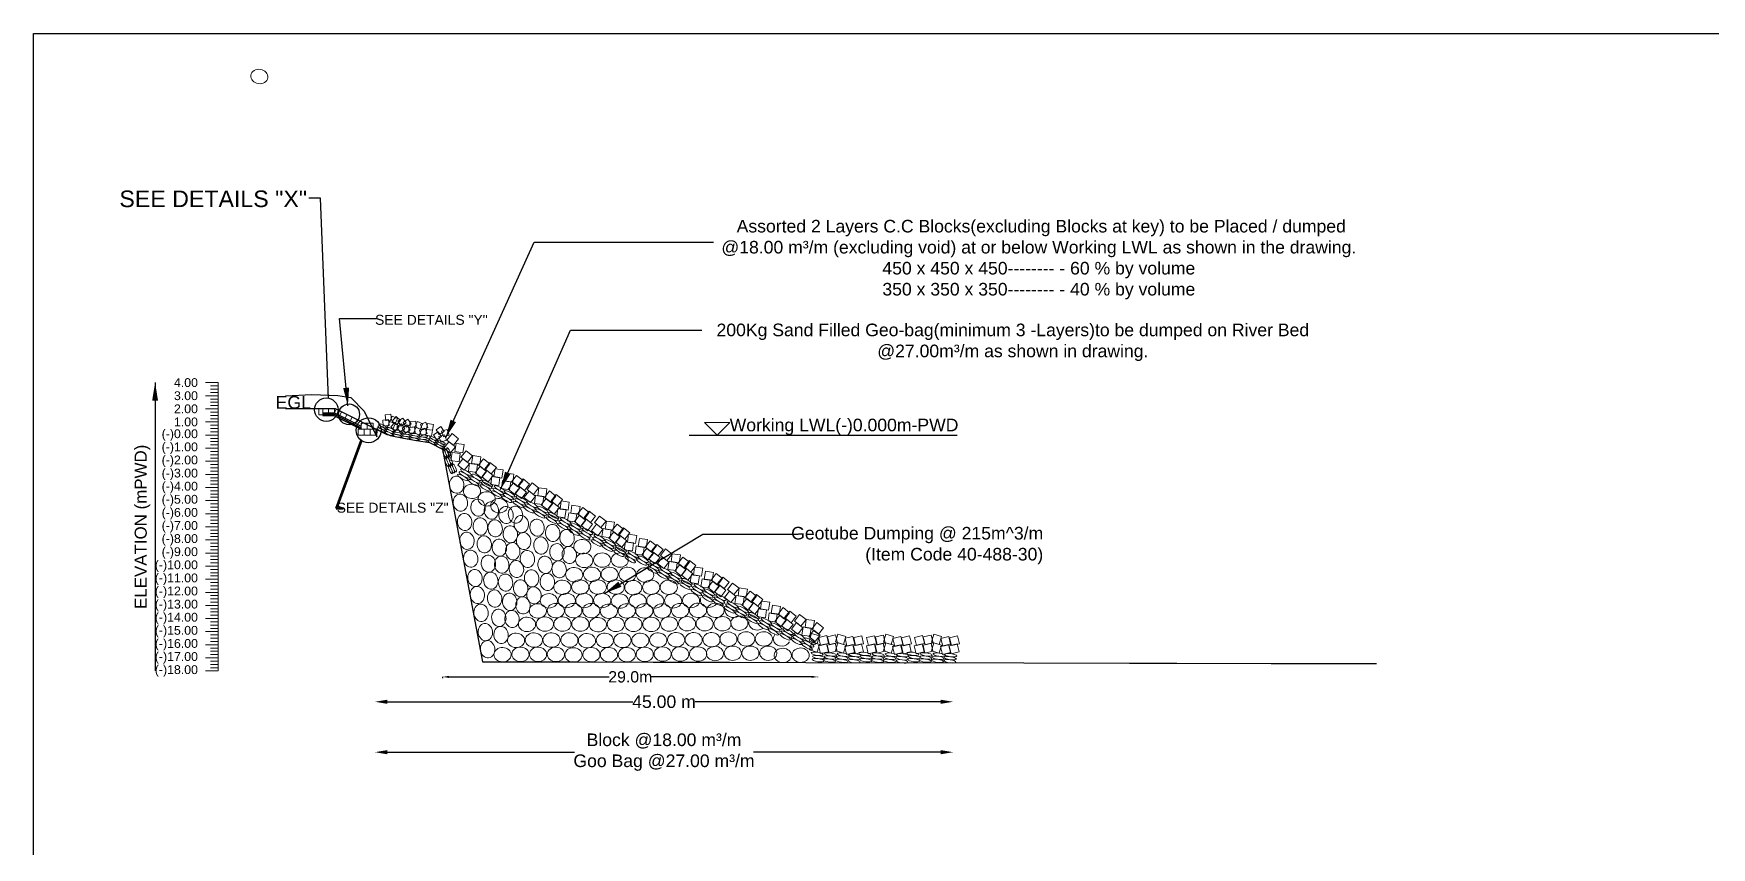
# Model space of a CAD drawing. Header units: inches. Extents: x 89000 to 1304432, y -10828 to 220529.
# Drawn here: x 284931 to 291591, y -6532 to -3303 of the extents above; entities that cross this region are included whole.
import ezdxf

# ---------------------------------------------------------------- set-up
doc = ezdxf.new("R2010")
doc.units = ezdxf.units.IN
doc.header["$LTSCALE"] = 7
doc.header["$MEASUREMENT"] = 0
for name, color, linetype, lineweight in [('Cross Section Labels', 7, 'Continuous', 9), ('Existing_Bed_Level for Xsection', 7, 'Continuous', 25), ('Long Section Labels', 7, 'Continuous', 9)]:
    doc.layers.add(name, color=color, linetype=linetype, lineweight=lineweight)
doc.styles.get("Standard").update_dxf_attribs({"font": 'arial.ttf'})
doc.dimstyles.new('Appron Lebeling Style', dxfattribs={"dimtxt": 50, "dimasz": 50, "dimexe": 0.18, "dimexo": 0.0625, "dimgap": 0.09, "dimtad": 0, "dimtih": 1, "dimtoh": 1, "dimdec": 4, "dimzin": 0, "dimdsep": 46, "dimtxsty": 'Standard', "dimcen": 0.09, "dimse1": 1, "dimse2": 1, "dimadec": 0, "dimazin": 0, "dimtfac": 1, "dimtdec": 4, "dimtofl": 0, "dimtmove": 0, "dimatfit": 3, "dimfxl": 1, "dimtolj": 1, "dimtzin": 0, "dimarcsym": 0})
doc.dimstyles.get("Standard").update_dxf_attribs({"dimtxt": 0.18, "dimasz": 0.18, "dimexe": 0.18, "dimexo": 0.0625, "dimgap": 0.09, "dimtad": 0, "dimtih": 1, "dimtoh": 1, "dimdec": 4, "dimzin": 0, "dimdsep": 46, "dimtxsty": 'Standard', "dimcen": 0.09, "dimadec": 0, "dimazin": 0, "dimtfac": 1, "dimtdec": 4, "dimtofl": 0, "dimtmove": 0, "dimatfit": 3, "dimfxl": 1, "dimtolj": 1, "dimtzin": 0, "dimarcsym": 0})

# ---------------------------------------------------------------- blocks, each defined once
blk = doc.blocks.new('*D70')
at = {"layer": 'Cross Section Labels', "color": 0, "lineweight": -2, "transparency": 16777216}
for p, q in [((286335.7, -5953.9), (287309.7, -5953.9)), ((288531, -5953.9), (287556.9, -5953.9))]:
    blk.add_line(p, q, dxfattribs=at)
at = {"layer": 'Cross Section Labels', "color": 0, "transparency": 16777216}
for points in [[(286335.7, -5945.6), (286335.7, -5962.3), (286285.7, -5953.9)], [(288531, -5945.6), (288531, -5962.3), (288581, -5953.9)]]:
    blk.add_solid(points, dxfattribs=at)
at = {"layer": 'Defpoints', "color": 0, "transparency": 16777216}
for p in [(286285.7, -5017.9), (288581, -5920), (288581, -5953.9)]:
    blk.add_point(p, dxfattribs=at)
at = {"layer": 'Cross Section Labels', "color": 0, "transparency": 16777216, "insert": (287433.3, -5953.9), "char_height": 50, "attachment_point": 5}
blk.add_mtext('\\A1;45.00 m', dxfattribs=at)
blk = doc.blocks.new('*D71')
at = {"layer": 'Cross Section Labels', "color": 0, "lineweight": -2, "transparency": 16777216}
for p, q in [((286335.7, -6153.9), (287077.7, -6153.9)), ((288531, -6153.9), (287788.9, -6153.9))]:
    blk.add_line(p, q, dxfattribs=at)
at = {"layer": 'Cross Section Labels', "color": 0, "transparency": 16777216}
for points in [[(286335.7, -6145.6), (286335.7, -6162.3), (286285.7, -6153.9)], [(288531, -6145.6), (288531, -6162.3), (288581, -6153.9)]]:
    blk.add_solid(points, dxfattribs=at)
at = {"layer": 'Defpoints', "color": 0, "transparency": 16777216}
for p in [(286285.7, -5017.9), (288581, -5920), (288581, -6153.9)]:
    blk.add_point(p, dxfattribs=at)
at = {"layer": 'Cross Section Labels', "color": 0, "transparency": 16777216, "insert": (287433.3, -6153.9), "char_height": 50, "attachment_point": 5}
blk.add_mtext('\\A1;Block @18.00 m³/m ^JGoo Bag @27.00 m³/m ', dxfattribs=at)
blk = doc.blocks.new('*D104')
at = {"layer": 'Cross Section Labels', "color": 0, "lineweight": -2, "transparency": 16777216}
for p, q in [((286555, -5860.5), (286555, -5855)), ((286580, -5855.2), (287215, -5855.2)), ((288019, -5855.2), (287384, -5855.2)), ((288044, -5856), (288044, -5855))]:
    blk.add_line(p, q, dxfattribs=at)
at = {"layer": 'Cross Section Labels', "color": 0, "transparency": 16777216}
for points in [[(286580, -5851), (286580, -5859.3), (286555, -5855.2)], [(288019, -5851), (288019, -5859.3), (288044, -5855.2)]]:
    blk.add_solid(points, dxfattribs=at)
at = {"layer": 'Defpoints', "color": 0, "transparency": 16777216}
for p in [(286555, -5860.6), (288044, -5855.2), (288044, -5856.1)]:
    blk.add_point(p, dxfattribs=at)
at = {"layer": 'Cross Section Labels', "color": 0, "transparency": 16777216, "insert": (287299.5, -5855.2), "char_height": 45, "attachment_point": 5}
blk.add_mtext('\\A1;29.0m', dxfattribs=at)

msp = doc.modelspace()

# ---------------------------------------------------------------- linework, layer by layer
msp.add_lwpolyline([(284930.69517, -3302.56796), (294930.69517, -3302.56796), (294930.69517, -10373.56796), (284930.69517, -10373.56796)], close=True)
at = {"color": 0, "linetype": 'Continuous', "lineweight": -3, "ltscale": 0.5}
for centre, radius in [((286092.94431, -4794.87237), 46.58127), ((286183.18137, -4813.52167), 41.34842), ((286260.49071, -4876.58121), 49.46033)]:
    msp.add_circle(centre, radius, dxfattribs=at)
at = {"layer": 'Cross Section Labels'}
msp.add_line((286078.34533, -4817.68796), (286078.34533, -4815.08796), dxfattribs=at)
msp.add_lwpolyline([(287644.02799, -4895.68796), (287694.02799, -4845.68796), (287594.02799, -4845.68796)], close=True, dxfattribs=at)
for centre, major_axis in [((285826.96, -3472.98146), (33.74856, -5.05474)), ((286610.01674, -5092.84142), (4.24164, -33.86036)), ((286624.97991, -5163.83519), (4.24164, -33.86036)), ((286671.11748, -5118.89017), (-34.0681, 1.96975)), ((286729.63283, -5148.76402), (-34.0681, 1.96975)), ((286695.29343, -5183.67542), (4.24164, -33.86036)), ((286748.10038, -5194.97007), (4.24164, -33.86036)), ((286779.04695, -5176.0395), (-34.0681, 1.96975)), ((286806.51667, -5212.54403), (4.24164, -33.86036)), ((286843.79581, -5211.5487), (4.24164, -33.86036)), ((286641.81285, -5240.43416), (4.24164, -33.86036)), ((286704.64726, -5258.40665), (4.24164, -33.86036)), ((286763.06355, -5265.96384), (4.24164, -33.86036)), ((286823.34962, -5289.143), (4.24164, -33.86036)), ((286866.80274, -5249.07789), (4.24164, -33.86036)), ((286929.63714, -5262.91638), (4.24164, -33.86036)), ((286991.39426, -5283.82927), (4.24164, -33.86036)), ((286651.16669, -5315.16539), (4.24164, -33.86036)), ((286719.61043, -5329.40043), (4.24164, -33.86036)), ((286779.8965, -5342.56281), (4.24164, -33.86036)), ((286832.70098, -5356.4013), (4.24164, -33.86036)), ((286876.1541, -5316.33619), (4.24164, -33.86036)), ((286944.60031, -5333.91016), (4.24164, -33.86036)), ((287008.22721, -5360.42823), (4.24164, -33.86036)), ((287048.3395, -5303.6695), (4.24164, -33.86036)), ((287109.12076, -5338.46409), (-34.0681, 1.96975)), ((286666.12986, -5386.15916), (4.24164, -33.86036)), ((286736.44338, -5405.99939), (4.24164, -33.86036)), ((286789.24786, -5409.82111), (4.24164, -33.86036)), ((286847.66414, -5427.39508), (4.24164, -33.86036)), ((286891.11726, -5387.32997), (4.24164, -33.86036)), ((286961.43326, -5410.50912), (4.24164, -33.86036)), ((287017.11546, -5428.12968), (4.24164, -33.86036)), ((287057.22775, -5371.37094), (4.24164, -33.86036)), ((287116.70863, -5393.04946), (34.10195, -1.25417)), ((287187.69081, -5391.88758), (34.10195, -1.25417)), ((287257.51149, -5391.88758), (34.10195, -1.25417)), ((286682.96281, -5462.75813), (4.24164, -33.86036)), ((286745.79474, -5473.2577), (4.24164, -33.86036)), ((286804.21103, -5480.81489), (4.24164, -33.86036)), ((286907.95021, -5463.92893), (4.24164, -33.86036)), ((286970.32151, -5478.21057), (4.24164, -33.86036)), ((287076.59634, -5449.8082), (34.10195, -1.25417)), ((287147.57852, -5448.64632), (34.10195, -1.25417)), ((287217.39921, -5448.64632), (34.10195, -1.25417)), ((287288.38139, -5448.64632), (34.10195, -1.25417)), ((287358.20207, -5450.97008), (34.10195, -1.25417)), ((286692.31417, -5530.01644), (4.24164, -33.86036)), ((286760.75791, -5544.25147), (4.24164, -33.86036)), ((286821.04397, -5557.41385), (4.24164, -33.86036)), ((286864.49709, -5503.99404), (4.24164, -33.86036)), ((286916.83846, -5531.63038), (4.24164, -33.86036)), ((286976.31934, -5553.3089), (34.10195, -1.25417)), ((287029.80239, -5499.88909), (34.10195, -1.25417)), ((287047.30152, -5552.14702), (34.10195, -1.25417)), ((287100.78457, -5498.72721), (34.10195, -1.25417)), ((287117.12221, -5552.14702), (34.10195, -1.25417)), ((287170.60525, -5498.72721), (34.10195, -1.25417)), ((287188.10439, -5552.14702), (34.10195, -1.25417)), ((287241.58743, -5498.72721), (34.10195, -1.25417)), ((287257.92507, -5554.47078), (34.10195, -1.25417)), ((287311.40812, -5501.05097), (34.10195, -1.25417)), ((287328.90725, -5553.3089), (34.10195, -1.25417)), ((287382.3903, -5499.88909), (34.10195, -1.25417)), ((287398.72794, -5553.3089), (34.10195, -1.25417)), ((287452.21099, -5499.88909), (34.10195, -1.25417)), ((287469.71012, -5553.3089), (34.10195, -1.25417)), ((287540.69477, -5552.14603), (34.10195, -1.25417)), ((286707.27733, -5601.01021), (4.24164, -33.86036)), ((286777.59085, -5620.85044), (4.24164, -33.86036)), ((286829.93222, -5625.1153), (4.24164, -33.86036)), ((286873.38534, -5571.69549), (4.24164, -33.86036)), ((286932.86622, -5593.37401), (34.10195, -1.25417)), ((287003.8484, -5592.21213), (34.10195, -1.25417)), ((287073.66909, -5592.21213), (34.10195, -1.25417)), ((287144.65127, -5592.21213), (34.10195, -1.25417)), ((287214.47195, -5594.53589), (34.10195, -1.25417)), ((287285.45413, -5593.37401), (34.10195, -1.25417)), ((287355.27482, -5593.37401), (34.10195, -1.25417)), ((287426.257, -5593.37401), (34.10195, -1.25417)), ((287497.24165, -5592.21114), (34.10195, -1.25417)), ((287568.22383, -5591.04925), (34.10195, -1.25417)), ((287638.04452, -5591.04925), (34.10195, -1.25417)), ((286724.11028, -5677.60918), (4.24164, -33.86036)), ((286786.4791, -5688.55189), (4.24164, -33.86036)), ((286889.4131, -5646.79382), (34.10195, -1.25417)), ((286960.39528, -5645.63194), (34.10195, -1.25417)), ((287030.21597, -5645.63194), (34.10195, -1.25417)), ((287101.19815, -5645.63194), (34.10195, -1.25417)), ((287171.01883, -5647.9557), (34.10195, -1.25417)), ((287242.00101, -5646.79382), (34.10195, -1.25417)), ((287311.8217, -5646.79382), (34.10195, -1.25417)), ((287382.80388, -5646.79382), (34.10195, -1.25417)), ((287453.78854, -5645.63095), (34.10195, -1.25417)), ((287524.77071, -5644.46907), (34.10195, -1.25417)), ((287594.5914, -5644.46907), (34.10195, -1.25417)), ((287665.57358, -5644.46907), (34.10195, -1.25417)), ((287732.43234, -5642.11854), (34.10195, -1.25417)), ((286732.99853, -5745.31062), (4.24164, -33.86036)), ((286845.95998, -5710.23041), (34.10195, -1.25417)), ((286916.94216, -5709.06853), (34.10195, -1.25417)), ((286986.76285, -5709.06853), (34.10195, -1.25417)), ((287057.74503, -5709.06853), (34.10195, -1.25417)), ((287127.56572, -5711.39229), (34.10195, -1.25417)), ((287198.54789, -5710.23041), (34.10195, -1.25417)), ((287268.36858, -5710.23041), (34.10195, -1.25417)), ((287339.35076, -5710.23041), (34.10195, -1.25417)), ((287410.33542, -5709.06753), (34.10195, -1.25417)), ((287481.31759, -5707.90565), (34.10195, -1.25417)), ((287551.13828, -5707.90565), (34.10195, -1.25417)), ((287622.12046, -5707.90565), (34.10195, -1.25417)), ((287688.97922, -5705.55512), (34.10195, -1.25417)), ((287759.9614, -5704.39324), (34.10195, -1.25417)), ((287829.78209, -5704.39324), (34.10195, -1.25417)), ((286792.47941, -5766.98914), (34.10195, -1.25417)), ((286863.46159, -5765.82726), (34.10195, -1.25417)), ((286933.28228, -5765.82726), (34.10195, -1.25417)), ((287004.26446, -5765.82726), (34.10195, -1.25417)), ((287074.08514, -5768.15103), (34.10195, -1.25417)), ((287145.06732, -5766.98914), (34.10195, -1.25417)), ((287214.88801, -5766.98914), (34.10195, -1.25417)), ((287285.87019, -5766.98914), (34.10195, -1.25417)), ((287356.85484, -5765.82627), (34.10195, -1.25417)), ((287427.83702, -5764.66439), (34.10195, -1.25417)), ((287497.65771, -5764.66439), (34.10195, -1.25417)), ((287568.63989, -5764.66439), (34.10195, -1.25417)), ((287635.49865, -5762.31386), (34.10195, -1.25417)), ((287706.48083, -5761.15198), (34.10195, -1.25417)), ((287776.30152, -5761.15198), (34.10195, -1.25417)), ((287847.2837, -5761.15198), (34.10195, -1.25417)), ((287904.72671, -5770.14665), (34.10195, -1.25417)), ((287975.70889, -5768.98477), (34.10195, -1.25417))]:
    msp.add_ellipse(centre, major_axis=major_axis, ratio=0.8367374961, dxfattribs=at)
for centre, start_param, end_param in [((287611.67695, -5550.98415), 2.8116000568, 5.8992784127), ((287709.0267, -5591.04925), 3.0853410668, 5.4176186634), ((287803.41452, -5640.95665), 2.9963464736, 5.4325834185), ((287900.76427, -5704.39324), 2.542601257, 5.8863286352)]:
    msp.add_ellipse(centre, major_axis=(34.10195, -1.25417), ratio=0.8367374961, start_param=start_param, end_param=end_param, dxfattribs=at)
at = {"layer": 'Existing_Bed_Level for Xsection'}
for points in [[(285930.69517, -4739.63596), (286034.69538, -4734.64396), (286138.69559, -4738.38796), (286190.69569, -4746.08396), (286242.6958, -4800.63196), (286293.653, -4902.96796), (286294.6959, -4873.58796), (286346.69601, -4896.98796), (286398.69611, -4908.42796), (286450.69621, -4917.78796), (286502.69632, -4925.58796), (286554.69642, -4951.58796), (286712.53844, -5795.28796), (287087.34068, -5795.80796), (287390.49643, -5796.84796), (287693.66554, -5797.36796), (287996.84358, -5797.88796), (288862.19725, -5799.96796), (289281.1488, -5800.48796), (289468.53453, -5801.00796), (289843.33121, -5802.04796), (290262.27486, -5802.56796)], [(286128.82799, -4791.68796), (285930.69517, -4791.68796)], [(286336.82799, -4895.68796), (286132.12186, -4793.3349), (286128.82799, -4791.68796), (286125.14533, -4791.68796), (286078.34533, -4791.68796)], [(286078.34533, -4807.28796), (286125.14533, -4807.28796), (286231.52799, -4860.47929)], [(286078.34533, -4812.48796), (286123.91778, -4812.48796), (286231.52799, -4866.29307)], [(286078.34533, -4817.68796), (286122.69022, -4817.68796), (286231.52799, -4872.10685)], [(287533.26739, -4895.68796), (288597.64327, -4895.68796)]]:
    msp.add_lwpolyline(points, dxfattribs=at)
at = {"layer": 'Long Section Labels'}
for points in [[(285663.19573, -4687.68796), (285613.19573, -4687.68796)], [(285663.19573, -4700.68796), (285633.19573, -4700.68796)], [(285663.19573, -4713.68796), (285633.19573, -4713.68796)], [(285663.19573, -4726.68796), (285633.19573, -4726.68796)], [(285663.19573, -5831.68796), (285663.19573, -5779.68796), (285663.19573, -5727.68796), (285663.19573, -5675.68796), (285663.19573, -5623.68796), (285663.19573, -5571.68796), (285663.19573, -5519.68796), (285663.19573, -5467.68796), (285663.19573, -5415.68796), (285663.19573, -5363.68796), (285663.19573, -5311.68796), (285663.19573, -5259.68796), (285663.19573, -5207.68796), (285663.19573, -5155.68796), (285663.19573, -5103.68796), (285663.19573, -5051.68796), (285663.19573, -4999.68796), (285663.19573, -4947.68796), (285663.19573, -4895.68796), (285663.19573, -4843.68796), (285663.19573, -4791.68796), (285663.19573, -4739.68796), (285663.19573, -4687.68796)], [(285663.19573, -4739.68796), (285613.19573, -4739.68796)], [(285663.19573, -4791.68796), (285613.19573, -4791.68796)], [(285663.19573, -4752.68796), (285633.19573, -4752.68796)], [(285663.19573, -4765.68796), (285633.19573, -4765.68796)], [(285663.19573, -4778.68796), (285633.19573, -4778.68796)], [(285663.19573, -4843.68796), (285613.19573, -4843.68796)], [(285663.19573, -4804.68796), (285633.19573, -4804.68796)], [(285663.19573, -4817.68796), (285633.19573, -4817.68796)], [(285663.19573, -4830.68796), (285633.19573, -4830.68796)], [(285663.19573, -4856.68796), (285633.19573, -4856.68796)], [(285663.19573, -4895.68796), (285613.19573, -4895.68796)], [(285663.19573, -4869.68796), (285633.19573, -4869.68796)], [(285663.19573, -4882.68796), (285633.19573, -4882.68796)], [(285663.19573, -4908.68796), (285633.19573, -4908.68796)], [(285663.19573, -4921.68796), (285633.19573, -4921.68796)], [(285663.19573, -4947.68796), (285613.19573, -4947.68796)], [(285663.19573, -4934.68796), (285633.19573, -4934.68796)], [(285663.19573, -4960.68796), (285633.19573, -4960.68796)], [(285663.19573, -4973.68796), (285633.19573, -4973.68796)], [(285663.19573, -4986.68796), (285633.19573, -4986.68796)], [(285663.19573, -4999.68796), (285613.19573, -4999.68796)], [(285663.19573, -5051.68796), (285613.19573, -5051.68796)], [(285663.19573, -5012.68796), (285633.19573, -5012.68796)], [(285663.19573, -5025.68796), (285633.19573, -5025.68796)], [(285663.19573, -5038.68796), (285633.19573, -5038.68796)], [(285663.19573, -5103.68796), (285613.19573, -5103.68796)], [(285663.19573, -5064.68796), (285633.19573, -5064.68796)], [(285663.19573, -5077.68796), (285633.19573, -5077.68796)], [(285663.19573, -5090.68796), (285633.19573, -5090.68796)], [(285663.19573, -5116.68796), (285633.19573, -5116.68796)], [(285663.19573, -5155.68796), (285613.19573, -5155.68796)], [(285663.19573, -5129.68796), (285633.19573, -5129.68796)], [(285663.19573, -5142.68796), (285633.19573, -5142.68796)], [(285663.19573, -5168.68796), (285633.19573, -5168.68796)], [(285663.19573, -5181.68796), (285633.19573, -5181.68796)], [(285663.19573, -5194.68796), (285633.19573, -5194.68796)], [(285663.19573, -5207.68796), (285613.19573, -5207.68796)], [(285663.19573, -5259.68796), (285613.19573, -5259.68796)], [(285663.19573, -5220.68796), (285633.19573, -5220.68796)], [(285663.19573, -5233.68796), (285633.19573, -5233.68796)], [(285663.19573, -5246.68796), (285633.19573, -5246.68796)], [(285663.19573, -5311.68796), (285613.19573, -5311.68796)], [(285663.19573, -5272.68796), (285633.19573, -5272.68796)], [(285663.19573, -5285.68796), (285633.19573, -5285.68796)], [(285663.19573, -5298.68796), (285633.19573, -5298.68796)], [(285663.19573, -5324.68796), (285633.19573, -5324.68796)], [(285663.19573, -5363.68796), (285613.19573, -5363.68796)], [(285663.19573, -5337.68796), (285633.19573, -5337.68796)], [(285663.19573, -5350.68796), (285633.19573, -5350.68796)], [(285663.19573, -5376.68796), (285633.19573, -5376.68796)], [(285663.19573, -5389.68796), (285633.19573, -5389.68796)], [(285663.19573, -5415.68796), (285613.19573, -5415.68796)], [(285663.19573, -5402.68796), (285633.19573, -5402.68796)], [(285663.19573, -5428.68796), (285633.19573, -5428.68796)], [(285663.19573, -5441.68796), (285633.19573, -5441.68796)], [(285663.19573, -5454.68796), (285633.19573, -5454.68796)], [(285663.19573, -5467.68796), (285613.19573, -5467.68796)], [(285663.19573, -5519.68796), (285613.19573, -5519.68796)], [(285663.19573, -5480.68796), (285633.19573, -5480.68796)], [(285663.19573, -5493.68796), (285633.19573, -5493.68796)], [(285663.19573, -5506.68796), (285633.19573, -5506.68796)], [(285663.19573, -5571.68796), (285613.19573, -5571.68796)], [(285663.19573, -5532.68796), (285633.19573, -5532.68796)], [(285663.19573, -5545.68796), (285633.19573, -5545.68796)], [(285663.19573, -5558.68796), (285633.19573, -5558.68796)], [(285663.19573, -5584.68796), (285633.19573, -5584.68796)], [(285663.19573, -5623.68796), (285613.19573, -5623.68796)], [(285663.19573, -5597.68796), (285633.19573, -5597.68796)], [(285663.19573, -5610.68796), (285633.19573, -5610.68796)], [(285663.19573, -5636.68796), (285633.19573, -5636.68796)], [(285663.19573, -5649.68796), (285633.19573, -5649.68796)], [(285663.19573, -5675.68796), (285613.19573, -5675.68796)], [(285663.19573, -5727.68796), (285613.19573, -5727.68796)], [(285663.19573, -5662.68796), (285633.19573, -5662.68796)], [(285663.19573, -5688.68796), (285633.19573, -5688.68796)], [(285663.19573, -5701.68796), (285633.19573, -5701.68796)], [(285663.19573, -5714.68796), (285633.19573, -5714.68796)], [(285663.19573, -5779.68796), (285613.19573, -5779.68796)], [(285663.19573, -5740.68796), (285633.19573, -5740.68796)], [(285663.19573, -5753.68796), (285633.19573, -5753.68796)], [(285663.19573, -5766.68796), (285633.19573, -5766.68796)], [(285663.19573, -5792.68796), (285633.19573, -5792.68796)], [(285663.19573, -5831.68796), (285613.19573, -5831.68796)], [(285663.19573, -5805.68796), (285633.19573, -5805.68796)], [(285663.19573, -5818.68796), (285633.19573, -5818.68796)]]:
    msp.add_lwpolyline(points, dxfattribs=at)
for points in [[(286078.34533, -4791.68796), (286062.74533, -4791.68796), (286062.74533, -4815.08796), (286078.34533, -4815.08796)], [(286101.74533, -4791.68796), (286078.34533, -4791.68796), (286078.34533, -4807.28796), (286101.74533, -4807.28796)], [(286125.14533, -4791.68796), (286101.74533, -4791.68796), (286101.74533, -4807.28796), (286125.14533, -4807.28796)], [(286153.05146, -4803.7997), (286132.12186, -4793.3349), (286125.14533, -4807.28796), (286146.07493, -4817.75276)], [(286173.98106, -4814.2645), (286153.05146, -4803.7997), (286146.07493, -4817.75276), (286167.00452, -4828.21756)], [(286194.91065, -4824.72929), (286173.98106, -4814.2645), (286167.00452, -4828.21756), (286187.93412, -4838.68236)], [(286215.84025, -4835.19409), (286194.91065, -4824.72929), (286187.93412, -4838.68236), (286208.86372, -4849.14716)], [(286236.76985, -4845.65889), (286215.84025, -4835.19409), (286208.86372, -4849.14716), (286229.79331, -4859.61195)], [(286254.92799, -4848.88796), (286231.52799, -4848.88796), (286231.52799, -4872.28796), (286254.92799, -4872.28796)], [(286278.32799, -4848.88796), (286254.92799, -4848.88796), (286254.92799, -4872.28796), (286278.32799, -4872.28796)], [(286339.97363, -4834.52806), (286316.69088, -4836.86758), (286319.0304, -4860.15033), (286342.31315, -4857.81081)], [(286349.57615, -4813.18909), (286326.2934, -4815.52861), (286328.63292, -4838.81136), (286351.91567, -4836.47184)], [(286366.31173, -4851.07349), (286344.97276, -4841.47097), (286335.37024, -4862.80994), (286356.70921, -4872.41246)], [(286375.91425, -4829.73452), (286354.57528, -4820.132), (286344.97276, -4841.47097), (286366.31173, -4851.07349)], [(286381.93229, -4861.21123), (286364.64503, -4845.44067), (286348.87447, -4862.72794), (286366.16173, -4878.4985)], [(286386.96005, -4838.35775), (286369.67278, -4822.58719), (286353.90222, -4839.87446), (286371.18949, -4855.64501)], [(286391.81846, -4850.83891), (286372.09843, -4863.43575), (286384.69527, -4883.15578), (286404.4153, -4870.55894)], [(286396.84621, -4827.98542), (286377.12618, -4840.58226), (286389.72302, -4860.3023), (286409.44305, -4847.70545)], [(286425.98731, -4874.49945), (286412.62629, -4855.28896), (286393.4158, -4868.64998), (286406.77682, -4887.86047)], [(286430.13269, -4851.46956), (286416.77166, -4832.25906), (286397.56117, -4845.62009), (286410.92219, -4864.83058)], [(286447.55509, -4840.05079), (286424.23742, -4842.01192), (286426.19855, -4865.3296), (286449.51622, -4863.36847)], [(286475.47631, -4851.23491), (286454.30605, -4841.26596), (286444.3371, -4862.43623), (286465.50737, -4872.40517)], [(286487.8792, -4844.89733), (286466.09771, -4853.44873), (286474.64911, -4875.23023), (286496.43061, -4866.67883)], [(286517.71141, -4853.69996), (286494.57029, -4850.2288), (286491.09913, -4873.36992), (286514.24025, -4876.84108)], [(286560.67399, -4880.88484), (286547.76912, -4861.365), (286528.24928, -4874.26987), (286541.15415, -4893.78971)], [(286243.22799, -4872.28796), (286219.82799, -4872.28796), (286219.82799, -4895.68796), (286243.22799, -4895.68796)], [(286266.62799, -4872.28796), (286243.22799, -4872.28796), (286243.22799, -4895.68796), (286266.62799, -4895.68796)], [(286290.02799, -4872.28796), (286266.62799, -4872.28796), (286266.62799, -4895.68796), (286290.02799, -4895.68796)], [(286443.40972, -4863.08068), (286420.09204, -4865.04181), (286422.05317, -4888.35949), (286445.37085, -4886.39836)], [(286471.33094, -4874.2648), (286450.16068, -4864.29585), (286440.19173, -4885.46612), (286461.362, -4895.43506)], [(286484.40804, -4868.03844), (286462.62655, -4876.58985), (286471.17795, -4898.37134), (286492.95945, -4889.81994)], [(286514.24025, -4876.84108), (286491.09913, -4873.36992), (286487.62797, -4896.51103), (286510.76909, -4899.98219)], [(286550.20921, -4901.81445), (286537.30434, -4882.2946), (286517.7845, -4895.19947), (286530.68937, -4914.71932)], [(286562.33207, -4894.17522), (286540.12994, -4901.56613), (286547.52085, -4923.76826), (286569.72298, -4916.37735)], [(286572.79685, -4873.24562), (286550.59472, -4880.63653), (286557.98563, -4902.83865), (286580.18776, -4895.44775)], [(286605.02253, -4942.05653), (286579.54457, -4921.97521), (286559.46325, -4947.45316), (286584.9412, -4967.53449)], [(286617.37138, -4910.0066), (286591.89342, -4889.92527), (286571.8121, -4915.40323), (286597.29006, -4935.48456)], [(286639.78721, -4933.40587), (286607.68012, -4928.76679), (286603.04105, -4960.87388), (286635.14813, -4965.51296)], [(286624.28098, -4969.30664), (286592.17389, -4964.66757), (286587.53482, -4996.77465), (286619.6419, -5001.41373)], [(286660.63291, -5010.0078), (286635.15496, -4989.92648), (286615.07363, -5015.40443), (286640.55159, -5035.48576)], [(286672.98177, -4977.95787), (286647.50381, -4957.87654), (286627.42248, -4983.3545), (286652.90044, -5003.43583)], [(286706.23982, -4981.72807), (286674.13274, -4977.089), (286669.49366, -5009.19608), (286701.60075, -5013.83516)], [(286742.01182, -5009.8138), (286716.53386, -4989.73247), (286696.45253, -5015.21043), (286721.93049, -5035.29175)], [(286693.44291, -5011.53789), (286661.33583, -5006.89881), (286656.69675, -5039.0059), (286688.80384, -5043.64498)], [(286729.21491, -5039.62361), (286703.73695, -5019.54229), (286683.65562, -5045.02024), (286709.13358, -5065.10157)], [(286755.57555, -5056.01754), (286730.09759, -5035.93622), (286710.01627, -5061.41418), (286735.49423, -5081.4955)], [(286767.92441, -5023.96761), (286742.44645, -5003.88628), (286722.36512, -5029.36424), (286747.84308, -5049.44557)], [(286782.00107, -5063.9241), (286749.89398, -5059.28502), (286745.2549, -5091.39211), (286777.36199, -5096.03119)], [(286794.79798, -5034.11429), (286762.69089, -5029.47521), (286758.05182, -5061.5823), (286790.1589, -5066.22137)], [(286837.48082, -5050.97308), (286805.37374, -5046.334), (286800.73466, -5078.44109), (286832.84175, -5083.08016)], [(286873.62925, -5075.6832), (286848.15129, -5055.60187), (286828.06997, -5081.07983), (286853.54792, -5101.16115)], [(286824.68391, -5080.78289), (286792.57683, -5076.14382), (286787.93775, -5108.2509), (286820.04484, -5112.88998)], [(286860.83234, -5105.49301), (286835.35438, -5085.41168), (286815.27306, -5110.88964), (286840.75101, -5130.97097)], [(286887.19299, -5121.88694), (286861.71503, -5101.80562), (286841.6337, -5127.28358), (286867.11166, -5147.3649)], [(286899.54184, -5089.83701), (286874.06388, -5069.75568), (286853.98255, -5095.23364), (286879.46051, -5115.31497)], [(286923.053, -5137.68596), (286897.57504, -5117.60464), (286877.49372, -5143.0826), (286902.97168, -5163.16392)], [(286935.40186, -5105.63603), (286909.9239, -5085.5547), (286889.84257, -5111.03266), (286915.32053, -5131.11399)], [(286968.65991, -5109.40623), (286936.55283, -5104.76716), (286931.91375, -5136.87424), (286964.02084, -5141.51332)], [(287004.43191, -5137.49196), (286978.95395, -5117.41063), (286958.87262, -5142.88859), (286984.35058, -5162.96991)], [(286955.863, -5139.21605), (286923.75592, -5134.57697), (286919.11684, -5166.68406), (286951.22392, -5171.32314)], [(286991.635, -5167.30177), (286966.15704, -5147.22045), (286946.07571, -5172.6984), (286971.55367, -5192.77973)], [(287017.99564, -5183.6957), (286992.51768, -5163.61438), (286972.43636, -5189.09234), (286997.91432, -5209.17366)], [(287030.34449, -5151.64577), (287004.86654, -5131.56444), (286984.78521, -5157.0424), (287010.26317, -5177.12373)], [(287044.42116, -5191.60226), (287012.31407, -5186.96319), (287007.67499, -5219.07027), (287039.78208, -5223.70935)], [(287057.21807, -5161.79245), (287025.11098, -5157.15337), (287020.4719, -5189.26046), (287052.57899, -5193.89953)], [(287099.90091, -5178.65124), (287067.79383, -5174.01216), (287063.15475, -5206.11925), (287095.26184, -5210.75832)], [(287136.04934, -5203.36136), (287110.57138, -5183.28003), (287090.49005, -5208.75799), (287115.96801, -5228.83931)], [(287087.104, -5208.46105), (287054.99692, -5203.82198), (287050.35784, -5235.92906), (287082.46493, -5240.56814)], [(287123.25243, -5233.17117), (287097.77447, -5213.08985), (287077.69314, -5238.5678), (287103.1711, -5258.64913)], [(287149.61307, -5249.5651), (287124.13512, -5229.48378), (287104.05379, -5254.96174), (287129.53175, -5275.04306)], [(287161.96193, -5217.51517), (287136.48397, -5197.43384), (287116.40264, -5222.9118), (287141.8806, -5242.99313)], [(287190.89668, -5269.61015), (287165.41872, -5249.52882), (287145.3374, -5275.00678), (287170.81536, -5295.08811)], [(287203.24554, -5237.56022), (287177.76758, -5217.47889), (287157.68625, -5242.95685), (287183.16421, -5263.03817)], [(287236.50359, -5241.33042), (287204.39651, -5236.69134), (287199.75743, -5268.79843), (287231.86452, -5273.43751)], [(287272.27559, -5269.41614), (287246.79763, -5249.33481), (287226.7163, -5274.81277), (287252.19426, -5294.8941)], [(287223.70668, -5271.14023), (287191.5996, -5266.50116), (287186.96052, -5298.60824), (287219.0676, -5303.24732)], [(287259.47868, -5299.22596), (287234.00072, -5279.14463), (287213.91939, -5304.62259), (287239.39735, -5324.70392)], [(287285.83932, -5315.61989), (287260.36136, -5295.53856), (287240.28004, -5321.01652), (287265.758, -5341.09785)], [(287298.18818, -5283.56996), (287272.71022, -5263.48863), (287252.62889, -5288.96659), (287278.10685, -5309.04791)], [(287312.26484, -5323.52645), (287280.15775, -5318.88737), (287275.51867, -5350.99446), (287307.62576, -5355.63353)], [(287325.06175, -5293.71663), (287292.95466, -5289.07755), (287288.31558, -5321.18464), (287320.42267, -5325.82372)], [(287367.74459, -5310.57542), (287335.63751, -5305.93635), (287330.99843, -5338.04343), (287363.10552, -5342.68251)], [(287403.89302, -5335.28554), (287378.41506, -5315.20421), (287358.33373, -5340.68217), (287383.81169, -5360.7635)], [(287354.94768, -5340.38524), (287322.8406, -5335.74616), (287318.20152, -5367.85325), (287350.30861, -5372.49233)], [(287391.09611, -5365.09536), (287365.61815, -5345.01403), (287345.53682, -5370.49199), (287371.01478, -5390.57332)], [(287417.45675, -5381.48929), (287391.9788, -5361.40796), (287371.89747, -5386.88592), (287397.37543, -5406.96725)], [(287429.80561, -5349.43936), (287404.32765, -5329.35803), (287384.24632, -5354.83599), (287409.72428, -5374.91731)], [(287452.81404, -5399.76673), (287427.33608, -5379.6854), (287407.25475, -5405.16336), (287432.73271, -5425.24468)], [(287465.16289, -5367.71679), (287439.68493, -5347.63547), (287419.60361, -5373.11343), (287445.08156, -5393.19475)], [(287498.42095, -5371.487), (287466.31386, -5366.84792), (287461.67478, -5398.95501), (287493.78187, -5403.59408)], [(287534.19294, -5399.57272), (287508.71498, -5379.49139), (287488.63366, -5404.96935), (287514.11161, -5425.05068)], [(287560.10553, -5413.72653), (287534.62757, -5393.64521), (287514.54624, -5419.12317), (287540.0242, -5439.20449)], [(287485.62404, -5401.29681), (287453.51695, -5396.65774), (287448.87787, -5428.76482), (287480.98496, -5433.4039)], [(287521.39603, -5429.38253), (287495.91807, -5409.30121), (287475.83675, -5434.77917), (287501.3147, -5454.86049)], [(287547.75668, -5445.77647), (287522.27872, -5425.69514), (287502.19739, -5451.1731), (287527.67535, -5471.25443)], [(287574.18219, -5453.68303), (287542.07511, -5449.04395), (287537.43603, -5481.15104), (287569.54311, -5485.79011)], [(287586.9791, -5423.87321), (287554.87202, -5419.23413), (287550.23294, -5451.34122), (287582.34003, -5455.9803)], [(287629.66195, -5440.732), (287597.55486, -5436.09292), (287592.91578, -5468.20001), (287625.02287, -5472.83909)], [(287665.81037, -5465.44212), (287640.33242, -5445.36079), (287620.25109, -5470.83875), (287645.72905, -5490.92008)], [(287691.72296, -5479.59593), (287666.245, -5459.51461), (287646.16368, -5484.99257), (287671.64164, -5505.07389)], [(287616.86504, -5470.54182), (287584.75795, -5465.90274), (287580.11887, -5498.00983), (287612.22596, -5502.6489)], [(287653.01346, -5495.25193), (287627.5355, -5475.17061), (287607.45418, -5500.64857), (287632.93214, -5520.72989)], [(287679.37411, -5511.64587), (287653.89615, -5491.56454), (287633.81482, -5517.0425), (287659.29278, -5537.12383)], [(287718.84242, -5534.78299), (287693.36447, -5514.70166), (287673.28314, -5540.17962), (287698.7611, -5560.26094)], [(287731.19128, -5502.73305), (287705.71332, -5482.65173), (287685.63199, -5508.12968), (287711.10995, -5528.21101)], [(287764.44933, -5506.50326), (287732.34225, -5501.86418), (287727.70317, -5533.97127), (287759.81026, -5538.61034)], [(287800.22133, -5534.58898), (287774.74337, -5514.50765), (287754.66204, -5539.98561), (287780.14, -5560.06694)], [(287751.65242, -5536.31307), (287719.54534, -5531.67399), (287714.90626, -5563.78108), (287747.01335, -5568.42016)], [(287787.42442, -5564.39879), (287761.94646, -5544.31747), (287741.86513, -5569.79543), (287767.34309, -5589.87675)], [(287813.78506, -5580.79273), (287788.3071, -5560.7114), (287768.22578, -5586.18936), (287793.70374, -5606.27068)], [(287826.13392, -5548.74279), (287800.65596, -5528.66147), (287780.57463, -5554.13943), (287806.05259, -5574.22075)], [(287840.21058, -5588.69929), (287808.10349, -5584.06021), (287803.46442, -5616.16729), (287835.5715, -5620.80637)], [(287853.00749, -5558.88947), (287820.9004, -5554.25039), (287816.26133, -5586.35748), (287848.36841, -5590.99656)], [(287895.69034, -5575.74826), (287863.58325, -5571.10918), (287858.94417, -5603.21627), (287891.05126, -5607.85535)], [(287931.83876, -5600.45838), (287906.3608, -5580.37705), (287886.27948, -5605.85501), (287911.75743, -5625.93634)], [(287957.75135, -5614.61219), (287932.27339, -5594.53087), (287912.19206, -5620.00883), (287937.67002, -5640.09015)], [(287882.89342, -5605.55808), (287850.78634, -5600.919), (287846.14726, -5633.02609), (287878.25435, -5637.66516)], [(287919.04185, -5630.26819), (287893.56389, -5610.18687), (287873.48257, -5635.66483), (287898.96052, -5655.74615)], [(287945.4025, -5646.66213), (287919.92454, -5626.5808), (287899.84321, -5652.05876), (287925.32117, -5672.14008)], [(287984.65535, -5660.09574), (287959.17739, -5640.01442), (287939.09607, -5665.49238), (287964.57403, -5685.5737)], [(287997.00421, -5628.04581), (287971.52625, -5607.96448), (287951.44492, -5633.44244), (287976.92288, -5653.52377)], [(288017.46535, -5661.62583), (287985.35827, -5656.98675), (287980.71919, -5689.09384), (288012.82628, -5693.73292)], [(288030.26226, -5631.81601), (287998.15518, -5627.17694), (287993.5161, -5659.28402), (288025.62319, -5663.9231)], [(288066.03426, -5659.90174), (288040.5563, -5639.82041), (288020.47497, -5665.29837), (288045.95293, -5685.3797)], [(288053.23735, -5689.71155), (288027.75939, -5669.63023), (288007.67806, -5695.10819), (288033.15602, -5715.18951)], [(288050.53593, -5691.81908), (288019.47832, -5682.4483), (288010.10755, -5713.5059), (288041.16515, -5722.87668)], [(288050.76563, -5726.16496), (288019.70803, -5716.79418), (288010.33726, -5747.85179), (288041.39486, -5757.22256)], [(288078.25198, -5723.85802), (288046.6729, -5731.28416), (288054.09905, -5762.86324), (288085.67813, -5755.4371)], [(288079.25865, -5691.43314), (288047.67957, -5698.85928), (288055.10572, -5730.43837), (288086.6848, -5723.01222)], [(288112.97444, -5721.28068), (288081.39536, -5728.70682), (288088.82151, -5760.28591), (288120.40059, -5752.85976)], [(288113.98111, -5688.8558), (288082.40203, -5696.28195), (288089.82817, -5727.86103), (288121.40726, -5720.43489)], [(288154.76298, -5695.00632), (288123.70538, -5685.63555), (288114.33461, -5716.69315), (288145.39221, -5726.06392)], [(288154.99269, -5729.3522), (288123.93509, -5719.98143), (288114.56432, -5751.03903), (288145.62192, -5760.4098)], [(288182.47904, -5727.04526), (288150.89996, -5734.47141), (288158.32611, -5766.05049), (288189.90519, -5758.62434)], [(288183.48571, -5694.62039), (288151.90663, -5702.04653), (288159.33277, -5733.62561), (288190.91186, -5726.19947)], [(288217.2015, -5724.46793), (288185.62242, -5731.89407), (288193.04856, -5763.47315), (288224.62765, -5756.04701)], [(288218.20817, -5692.04305), (288186.62909, -5699.46919), (288194.05523, -5731.04827), (288225.63431, -5723.62213)], [(288268.26094, -5724.27637), (288236.68186, -5731.70252), (288244.108, -5763.2816), (288275.68708, -5755.85546)], [(288269.26761, -5691.8515), (288237.68853, -5699.27764), (288245.11467, -5730.85672), (288276.69375, -5723.43058)], [(288302.9834, -5721.69904), (288271.40432, -5729.12518), (288278.83046, -5760.70426), (288310.40954, -5753.27812)], [(288303.99007, -5689.27416), (288272.41098, -5696.7003), (288279.83713, -5728.27939), (288311.41621, -5720.85324)], [(288344.77194, -5695.42468), (288313.71434, -5686.0539), (288304.34356, -5717.11151), (288335.40117, -5726.48228)], [(288345.00165, -5729.77056), (288313.94404, -5720.39979), (288304.57327, -5751.45739), (288335.63087, -5760.82816)], [(288372.488, -5727.46362), (288340.90892, -5734.88976), (288348.33506, -5766.46885), (288379.91414, -5759.0427)], [(288373.49467, -5695.03874), (288341.91558, -5702.46489), (288349.34173, -5734.04397), (288380.92081, -5726.61782)], [(288407.21046, -5724.88628), (288375.63138, -5732.31243), (288383.05752, -5763.89151), (288414.6366, -5756.46536)], [(288408.21713, -5692.46141), (288376.63804, -5699.88755), (288384.06419, -5731.46663), (288415.64327, -5724.04049)], [(288458.57451, -5724.03547), (288426.99543, -5731.46162), (288434.42157, -5763.0407), (288466.00065, -5755.61455)], [(288459.58118, -5691.61059), (288428.00209, -5699.03674), (288435.42824, -5730.61582), (288467.00732, -5723.18968)], [(288493.29697, -5721.45814), (288461.71788, -5728.88428), (288469.14403, -5760.46336), (288500.72311, -5753.03722)], [(288494.30363, -5689.03326), (288462.72455, -5696.4594), (288470.1507, -5728.03848), (288501.72978, -5720.61234)], [(288535.08551, -5695.18377), (288504.02791, -5685.813), (288494.65713, -5716.8706), (288525.71473, -5726.24138)], [(288535.31521, -5729.52966), (288504.25761, -5720.15888), (288494.88684, -5751.21649), (288525.94444, -5760.58726)], [(288562.80157, -5727.22272), (288531.22248, -5734.64886), (288538.64863, -5766.22794), (288570.22771, -5758.8018)], [(288563.80823, -5694.79784), (288532.22915, -5702.22398), (288539.6553, -5733.80307), (288571.23438, -5726.37692)], [(288597.52403, -5724.64538), (288565.94494, -5732.07152), (288573.37109, -5763.65061), (288604.95017, -5756.22446)], [(288598.53069, -5692.2205), (288566.95161, -5699.64665), (288574.37776, -5731.22573), (288605.95684, -5723.79959)]]:
    msp.add_lwpolyline(points, close=True, dxfattribs=at)
for centre, major_axis in [((286313.25597, -4867.39926), (15.78135, -7.1016)), ((286316.88358, -4859.33787), (15.78135, -7.1016)), ((286309.62835, -4875.46064), (15.78135, -7.1016)), ((286341.19106, -4889.66383), (15.78135, -7.1016)), ((286344.81867, -4881.60245), (15.78135, -7.1016)), ((286348.44629, -4873.54106), (15.78135, -7.1016)), ((286373.61033, -4898.3834), (16.90142, -3.7183)), ((286375.50971, -4889.74987), (16.90142, -3.7183)), ((286377.40908, -4881.11633), (16.90142, -3.7183)), ((286407.30646, -4905.48679), (17.03188, -3.06573)), ((286408.87249, -4896.78661), (17.03188, -3.06573)), ((286410.43852, -4888.08643), (17.03188, -3.06573)), ((286441.37023, -4911.61826), (17.03188, -3.06573)), ((286442.93626, -4902.91808), (17.03188, -3.06573)), ((286444.50229, -4894.21789), (17.03188, -3.06573)), ((286475.42233, -4917.02743), (17.11414, -2.56712)), ((286476.73366, -4908.28523), (17.11414, -2.56712)), ((286478.04498, -4899.54303), (17.11414, -2.56712)), ((286510.36969, -4924.48293), (15.47861, -7.73929)), ((286514.32305, -4916.57619), (15.47861, -7.73929)), ((286518.27641, -4908.66945), (15.47861, -7.73929)), ((286545.28026, -4932.05477), (15.47861, -7.73929)), ((286549.23362, -4924.14803), (15.47861, -7.73929)), ((286541.3269, -4939.96151), (15.47861, -7.73929)), ((286562.27117, -4968.56875), (6.561, -16.01365)), ((286569.82953, -5003.08319), (6.561, -16.01365)), ((286570.45122, -4965.21728), (6.561, -16.01365)), ((286578.00958, -4999.73172), (6.561, -16.01365)), ((286578.63127, -4961.86581), (6.561, -16.01365)), ((286586.18963, -4996.38025), (6.561, -16.01365)), ((286585.4886, -5033.2842), (6.561, -16.01365)), ((286593.66865, -5029.93272), (6.561, -16.01365)), ((286601.8487, -5026.58125), (6.561, -16.01365)), ((286634.72568, -5064.26008), (20.93286, -11.7222)), ((286640.71359, -5053.56722), (20.93286, -11.7222)), ((286646.70149, -5042.87435), (20.93286, -11.7222)), ((286683.61844, -5073.95226), (20.93286, -11.7222)), ((286689.60635, -5063.2594), (20.93286, -11.7222)), ((286677.63054, -5084.64513), (20.93286, -11.7222)), ((286723.87372, -5105.44708), (20.93286, -11.7222)), ((286729.86162, -5094.75421), (20.93286, -11.7222)), ((286732.65729, -5087.24958), (20.93286, -11.7222)), ((286769.15892, -5130.31685), (20.93286, -11.7222)), ((286775.14683, -5119.62398), (20.93286, -11.7222)), ((286781.13473, -5108.93112), (20.93286, -11.7222)), ((286815.23587, -5139.82166), (20.93286, -11.7222)), ((286821.22378, -5129.1288), (20.93286, -11.7222)), ((286809.24797, -5150.51453), (20.93286, -11.7222)), ((286855.49115, -5171.31648), (20.93286, -11.7222)), ((286861.47906, -5160.62361), (20.93286, -11.7222)), ((286867.46696, -5149.93075), (20.93286, -11.7222)), ((286897.14577, -5191.93824), (20.93286, -11.7222)), ((286903.13367, -5181.24538), (20.93286, -11.7222)), ((286909.12158, -5170.55251), (20.93286, -11.7222)), ((286946.03853, -5201.63042), (20.93286, -11.7222)), ((286952.02643, -5190.93756), (20.93286, -11.7222)), ((286940.05063, -5212.32329), (20.93286, -11.7222)), ((286986.29381, -5233.12524), (20.93286, -11.7222)), ((286992.28171, -5222.43237), (20.93286, -11.7222)), ((286995.07738, -5214.92774), (20.93286, -11.7222)), ((287031.57901, -5257.99501), (20.93286, -11.7222)), ((287037.56692, -5247.30214), (20.93286, -11.7222)), ((287043.55482, -5236.60928), (20.93286, -11.7222)), ((287077.65596, -5267.49982), (20.93286, -11.7222)), ((287083.64387, -5256.80696), (20.93286, -11.7222)), ((287076.03567, -5281.39788), (20.93286, -11.7222)), ((287117.91124, -5298.99464), (20.93286, -11.7222)), ((287123.89915, -5288.30177), (20.93286, -11.7222)), ((287129.88705, -5277.60891), (20.93286, -11.7222)), ((287164.98945, -5323.86243), (20.93286, -11.7222)), ((287170.97735, -5313.16956), (20.93286, -11.7222)), ((287176.96526, -5302.4767), (20.93286, -11.7222)), ((287213.88221, -5333.55461), (20.93286, -11.7222)), ((287219.87011, -5322.86174), (20.93286, -11.7222)), ((287207.89431, -5344.24747), (20.93286, -11.7222)), ((287254.13749, -5365.04943), (20.93286, -11.7222)), ((287260.12539, -5354.35656), (20.93286, -11.7222)), ((287262.92106, -5346.85193), (20.93286, -11.7222)), ((287299.42269, -5389.9192), (20.93286, -11.7222)), ((287305.4106, -5379.22633), (20.93286, -11.7222)), ((287311.3985, -5368.53346), (20.93286, -11.7222)), ((287345.49964, -5399.42401), (20.93286, -11.7222)), ((287351.48755, -5388.73114), (20.93286, -11.7222)), ((287397.73073, -5409.53309), (20.93286, -11.7222)), ((287385.75492, -5430.91883), (20.93286, -11.7222)), ((287391.74283, -5420.22596), (20.93286, -11.7222)), ((287426.9068, -5454.01901), (20.93286, -11.7222)), ((287432.89471, -5443.32614), (20.93286, -11.7222)), ((287438.88261, -5432.63327), (20.93286, -11.7222)), ((287469.81166, -5474.40405), (20.93286, -11.7222)), ((287475.79956, -5463.71119), (20.93286, -11.7222)), ((287481.78747, -5453.01832), (20.93286, -11.7222)), ((287516.05484, -5495.206), (20.93286, -11.7222)), ((287522.04275, -5484.51314), (20.93286, -11.7222)), ((287524.83841, -5477.00851), (20.93286, -11.7222)), ((287561.34005, -5520.07577), (20.93286, -11.7222)), ((287567.32795, -5509.38291), (20.93286, -11.7222)), ((287573.31586, -5498.69004), (20.93286, -11.7222)), ((287607.417, -5529.58059), (20.93286, -11.7222)), ((287613.4049, -5518.88772), (20.93286, -11.7222)), ((287659.64809, -5539.68967), (20.93286, -11.7222)), ((287606.04683, -5544.98155), (20.93286, -11.7222)), ((287647.67228, -5561.0754), (20.93286, -11.7222)), ((287653.66018, -5550.38254), (20.93286, -11.7222)), ((287692.93519, -5589.03527), (20.93286, -11.7222)), ((287698.9231, -5578.3424), (20.93286, -11.7222)), ((287704.911, -5567.64953), (20.93286, -11.7222)), ((287735.84005, -5609.42031), (20.93286, -11.7222)), ((287741.82795, -5598.72745), (20.93286, -11.7222)), ((287747.81586, -5588.03458), (20.93286, -11.7222)), ((287782.08323, -5630.22226), (20.93286, -11.7222)), ((287788.07113, -5619.5294), (20.93286, -11.7222)), ((287790.8668, -5612.02477), (20.93286, -11.7222)), ((287827.36843, -5655.09203), (20.93286, -11.7222)), ((287833.35634, -5644.39917), (20.93286, -11.7222)), ((287839.34424, -5633.7063), (20.93286, -11.7222)), ((287873.44538, -5664.59685), (20.93286, -11.7222)), ((287879.43329, -5653.90398), (20.93286, -11.7222)), ((287925.67647, -5674.70593), (20.93286, -11.7222)), ((287867.39211, -5676.7372), (20.93286, -11.7222)), ((287913.70066, -5696.09166), (20.93286, -11.7222)), ((287919.68857, -5685.3988), (20.93286, -11.7222)), ((287958.74812, -5714.34802), (20.93286, -11.7222)), ((287964.73602, -5703.65516), (20.93286, -11.7222)), ((287970.72393, -5692.96229), (20.93286, -11.7222)), ((288001.65298, -5734.73307), (20.93286, -11.7222)), ((288007.64088, -5724.0402), (20.93286, -11.7222)), ((288013.62878, -5713.34734), (20.93286, -11.7222)), ((288040.85916, -5763.61558), (23.76995, -3.25334)), ((288044.79363, -5788.79207), (23.76995, -3.25334)), ((288046.45549, -5776.64997), (23.76995, -3.25334)), ((288090.5841, -5790.34739), (23.76995, -3.25334)), ((288092.24596, -5778.20529), (23.76995, -3.25334)), ((288093.90783, -5766.06319), (23.76995, -3.25334)), ((288138.25028, -5791.20109), (23.76995, -3.25334)), ((288139.91214, -5779.05899), (23.76995, -3.25334)), ((288145.08622, -5766.80283), (23.76995, -3.25334)), ((288188.09978, -5793.11628), (23.76995, -3.25334)), ((288189.76164, -5780.97418), (23.76995, -3.25334)), ((288191.4235, -5768.83208), (23.76995, -3.25334)), ((288230.86812, -5764.03394), (23.76995, -3.25334)), ((288234.80258, -5789.21043), (23.76995, -3.25334)), ((288236.46445, -5777.06833), (23.76995, -3.25334)), ((288280.59306, -5790.76575), (23.76995, -3.25334)), ((288282.25492, -5778.62365), (23.76995, -3.25334)), ((288283.91678, -5766.48155), (23.76995, -3.25334)), ((288328.25923, -5791.61945), (23.76995, -3.25334)), ((288329.9211, -5779.47735), (23.76995, -3.25334)), ((288335.09518, -5767.22118), (23.76995, -3.25334)), ((288378.10873, -5793.53463), (23.76995, -3.25334)), ((288379.77059, -5781.39253), (23.76995, -3.25334)), ((288381.43246, -5769.25043), (23.76995, -3.25334)), ((288421.18169, -5763.79304), (23.76995, -3.25334)), ((288425.11615, -5788.96953), (23.76995, -3.25334)), ((288426.77801, -5776.82743), (23.76995, -3.25334)), ((288470.90662, -5790.52484), (23.76995, -3.25334)), ((288472.56849, -5778.38274), (23.76995, -3.25334)), ((288474.23035, -5766.24064), (23.76995, -3.25334)), ((288518.5728, -5791.37855), (23.76995, -3.25334)), ((288520.23466, -5779.23645), (23.76995, -3.25334)), ((288525.40875, -5766.98028), (23.76995, -3.25334)), ((288568.4223, -5793.29373), (23.76995, -3.25334)), ((288570.08416, -5781.15163), (23.76995, -3.25334)), ((288571.74603, -5769.00953), (23.76995, -3.25334))]:
    msp.add_ellipse(centre, major_axis=major_axis, ratio=0.255, dxfattribs=at)

# ---------------------------------------------------------------- texts
at = {"color": 0, "linetype": 'Continuous', "lineweight": -3, "ltscale": 0.5}
for s, insert, char_height, attachment_point in [('SEE DETAILS "X"', (285271.37798, -3925.28936), 65.8288233, 1), ('SEE DETAILS "Y"', (286733.33072, -4418.58367), 39.497294, 3), ('SEE DETAILS "Z"', (286578.0031, -5164.06022), 39.497294, 3)]:
    msp.add_mtext(s, dxfattribs=dict(at, insert=insert, char_height=char_height, attachment_point=attachment_point))
at = {"layer": 'Cross Section Labels', "char_height": 50}
for s, insert, attachment_point in [(' Assorted 2 Layers C.C Blocks(excluding Blocks at key) to be Placed / dumped^J@18.00 m³/m (excluding void) at or below Working LWL as shown in the drawing.^J450 x 450 x 450-------- - 60 % by volume^J350 x 350 x 350-------- - 40 % by volume', (288921.20438, -4041.78036), 2), ('200Kg Sand Filled Geo-bag(minimum 3 -Layers)to be dumped on River Bed^J@27.00m³/m as shown in drawing.', (288818.06595, -4601.87998), 8), ('EGL', (286031.54533, -4791.68796), 9), ('Working LWL(-)0.000m-PWD', (287694.02799, -4895.68796), 7), ('Geotube Dumping @ 215m^ 3/m\\P(Item Code 40-488-30)', (288938.67121, -5408.36479), 9)]:
    msp.add_mtext(s, dxfattribs=dict(at, insert=insert, attachment_point=attachment_point))
at = {"layer": 'Long Section Labels', "char_height": 35, "attachment_point": 6}
for s, insert in [('4.00', (285583.19573, -4687.68796)), ('3.00', (285583.19573, -4739.68796)), ('2.00', (285583.19573, -4791.68796)), ('1.00', (285583.19573, -4843.68796)), ('(-)0.00', (285583.19573, -4895.68796)), ('(-)1.00', (285583.19573, -4947.68796)), ('(-)2.00', (285583.19573, -4999.68796)), ('(-)3.00', (285583.19573, -5051.68796)), ('(-)4.00', (285583.19573, -5103.68796)), ('(-)5.00', (285583.19573, -5155.68796)), ('(-)6.00', (285583.19573, -5207.68796)), ('(-)7.00', (285583.19573, -5259.68796)), ('(-)8.00', (285583.19573, -5311.68796)), ('(-)10.00', (285583.19573, -5415.68796)), ('(-)9.00', (285583.19573, -5363.68796)), ('(-)11.00', (285583.19573, -5467.68796)), ('(-)12.00', (285583.19573, -5519.68796)), ('(-)13.00', (285583.19573, -5571.68796)), ('(-)14.00', (285583.19573, -5623.68796)), ('(-)15.00', (285583.19573, -5675.68796)), ('(-)16.00', (285583.19573, -5727.68796)), ('(-)17.00', (285583.19573, -5779.68796)), ('(-)18.00', (285583.19573, -5831.68796))]:
    msp.add_mtext(s, dxfattribs=dict(at, insert=insert))
at = {"layer": 'Long Section Labels', "insert": (285363.19573, -5259.68796), "char_height": 48, "attachment_point": 5, "rotation": 90}
msp.add_mtext('ELEVATION (mPWD)', dxfattribs=at)

# ---------------------------------------------------------------- dimensions: what is measured, and where the dimension line sits
at = {"layer": 'Cross Section Labels'}
for base, text, picture, middle in [((288581.01291, -5953.94983), '45.00 m', '*D70', (287433.33397, -5953.94983)), ((288581.01291, -6153.94983), 'Block @18.00 m³/m ^JGoo Bag @27.00 m³/m ', '*D71', (287433.33397, -6153.94983))]:
    dim = msp.add_linear_dim(base=base, p1=(286285.65502, -5017.94983), p2=(288581.01291, -5919.9543), text=text, dimstyle='Appron Lebeling Style', dxfattribs=at)
    dim.commit()
    dim.dimension.update_dxf_attribs({"geometry": picture, "text_midpoint": middle})
dim = msp.add_linear_dim(base=(288043.96402, -5855.16816), p1=(286555.00703, -5860.56715), p2=(288043.96402, -5856.05247), text='29.0m', dimstyle='Standard', override={"dimtxt": 45, "dimasz": 25}, dxfattribs=at)
dim.commit()
dim.dimension.update_dxf_attribs({"geometry": '*D104', "text_midpoint": (287299.48552, -5855.16816)})

# ---------------------------------------------------------------- leaders
at = {"color": 0, "linetype": 'Continuous', "lineweight": -3, "ltscale": 0.5}
for points, override in [([(286101.01602, -4750.79467), (286069.33475, -3955.62182), (286023.3198, -3955.62182)], {"dimfxl": 0.15, "dimfxlon": 1}), ([(286231.34728, -4917.37559), (286132.26914, -5187.34933), (286159.60427, -5185.72019)], {"dimtxt": 0.9, "dimasz": 0.7, "dimclrd": 7, "dimclre": 7, "dimclrt": 7, "dimlwd": 65535, "dimlwe": 65535})]:
    msp.add_leader(points, dimstyle='Standard', override=override, dxfattribs=at)
at = {"layer": 'Cross Section Labels'}
for points in [[(286566.9501, -4905.17138), (286917.94661, -4130.48732), (287630.40262, -4130.48732)], [(286178.4148, -4780.09303), (286144.78145, -4432.9886), (286292.0486, -4433.31626)], [(286784.0997, -5111.61775), (287062.28996, -4479.00104), (287583.92639, -4479.00104)], [(287196.44994, -5524.54099), (287586.92873, -5289.03427), (287965.83287, -5289.33601)]]:
    msp.add_leader(points, dimstyle='Standard', override={"dimasz": 72}, dxfattribs=at)
at = {"layer": 'Long Section Labels'}
msp.add_leader([(285413.19573, -4687.68796), (285413.19573, -5831.68796)], dimstyle='Standard', override={"dimasz": 72}, dxfattribs=at)

doc.saveas('drawing.dxf')
